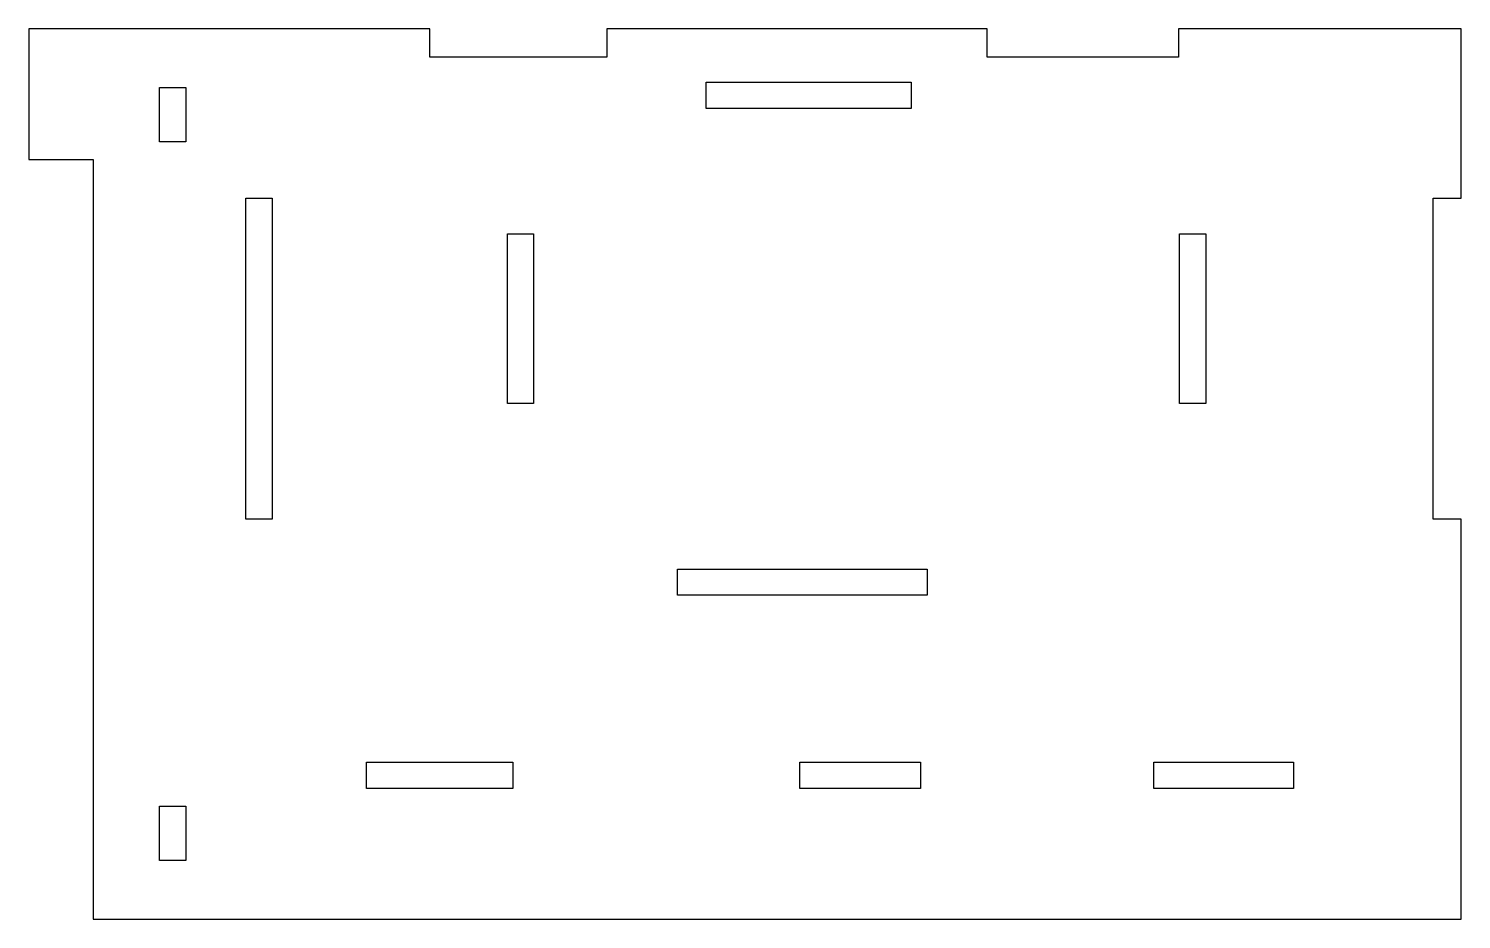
# Model space of a CAD drawing. Header units: millimetres. Extents: x -25.3 to 25.3, y -15.7 to 15.7.
import ezdxf

# ---------------------------------------------------------------- set-up
doc = ezdxf.new("R2010")
doc.units = ezdxf.units.MM
doc.layers.get('0').update_dxf_attribs({"linetype": 'CONTINUOUS'})

msp = doc.modelspace()

# ---------------------------------------------------------------- linework, layer by layer
for p, q in [((-11.13, 15.719), (-25.291, 15.719)), ((-25.291, 15.719), (-25.291, 11.099)), ((-11.13, 14.719), (-11.13, 15.719)), ((8.547, 15.719), (-4.874, 15.719)), ((-4.874, 15.719), (-4.874, 14.719)), ((8.547, 14.719), (8.547, 15.719)), ((25.291, 15.719), (15.301, 15.719)), ((15.301, 15.719), (15.301, 14.719)), ((25.291, 9.739), (25.291, 15.719)), ((-4.874, 14.719), (-11.13, 14.719)), ((15.301, 14.719), (8.547, 14.719)), ((-1.37, 13.826), (5.872, 13.826)), ((-1.37, 12.901), (-1.37, 13.826)), ((5.872, 13.826), (5.872, 12.901)), ((-20.671, 13.644), (-19.746, 13.644)), ((-20.671, 11.719), (-20.671, 13.644)), ((-19.746, 13.644), (-19.746, 11.719)), ((5.872, 12.901), (-1.37, 12.901)), ((-19.746, 11.719), (-20.671, 11.719)), ((-25.291, 11.099), (-23.019, 11.099)), ((-23.019, 11.099), (-23.019, -15.719)), ((-17.618, -1.599), (-17.618, 9.739)), ((-17.618, 9.739), (-16.693, 9.739)), ((-16.693, 9.739), (-16.693, -1.599)), ((24.291, -1.599), (24.291, 9.739)), ((24.291, 9.739), (25.291, 9.739)), ((-8.387, 2.487), (-8.387, 8.474)), ((-8.387, 8.474), (-7.462, 8.474)), ((-7.462, 8.474), (-7.462, 2.487)), ((15.341, 2.487), (15.341, 8.474)), ((15.341, 8.474), (16.266, 8.474)), ((16.266, 8.474), (16.266, 2.487)), ((-7.462, 2.487), (-8.387, 2.487)), ((16.266, 2.487), (15.341, 2.487)), ((-16.693, -1.599), (-17.618, -1.599)), ((25.291, -1.599), (24.291, -1.599)), ((25.291, -15.719), (25.291, -1.599)), ((-2.385, -3.356), (6.427, -3.356)), ((-2.385, -4.281), (-2.385, -3.356)), ((6.427, -3.356), (6.427, -4.281)), ((6.427, -4.281), (-2.385, -4.281)), ((-13.365, -11.099), (-13.365, -10.174)), ((-13.365, -10.174), (-8.202, -10.174)), ((-8.202, -10.174), (-8.202, -11.099)), ((1.931, -11.099), (1.931, -10.174)), ((1.931, -10.174), (6.191, -10.174)), ((6.191, -10.174), (6.191, -11.099)), ((14.439, -11.099), (14.439, -10.174)), ((14.439, -10.174), (19.364, -10.174)), ((19.364, -10.174), (19.364, -11.099)), ((-8.202, -11.099), (-13.365, -11.099)), ((6.191, -11.099), (1.931, -11.099)), ((19.364, -11.099), (14.439, -11.099)), ((-20.671, -13.644), (-20.671, -11.719)), ((-20.671, -11.719), (-19.746, -11.719)), ((-19.746, -11.719), (-19.746, -13.644)), ((-19.746, -13.644), (-20.671, -13.644)), ((-23.019, -15.719), (25.291, -15.719))]:
    msp.add_line(p, q)

doc.saveas('drawing.dxf')
